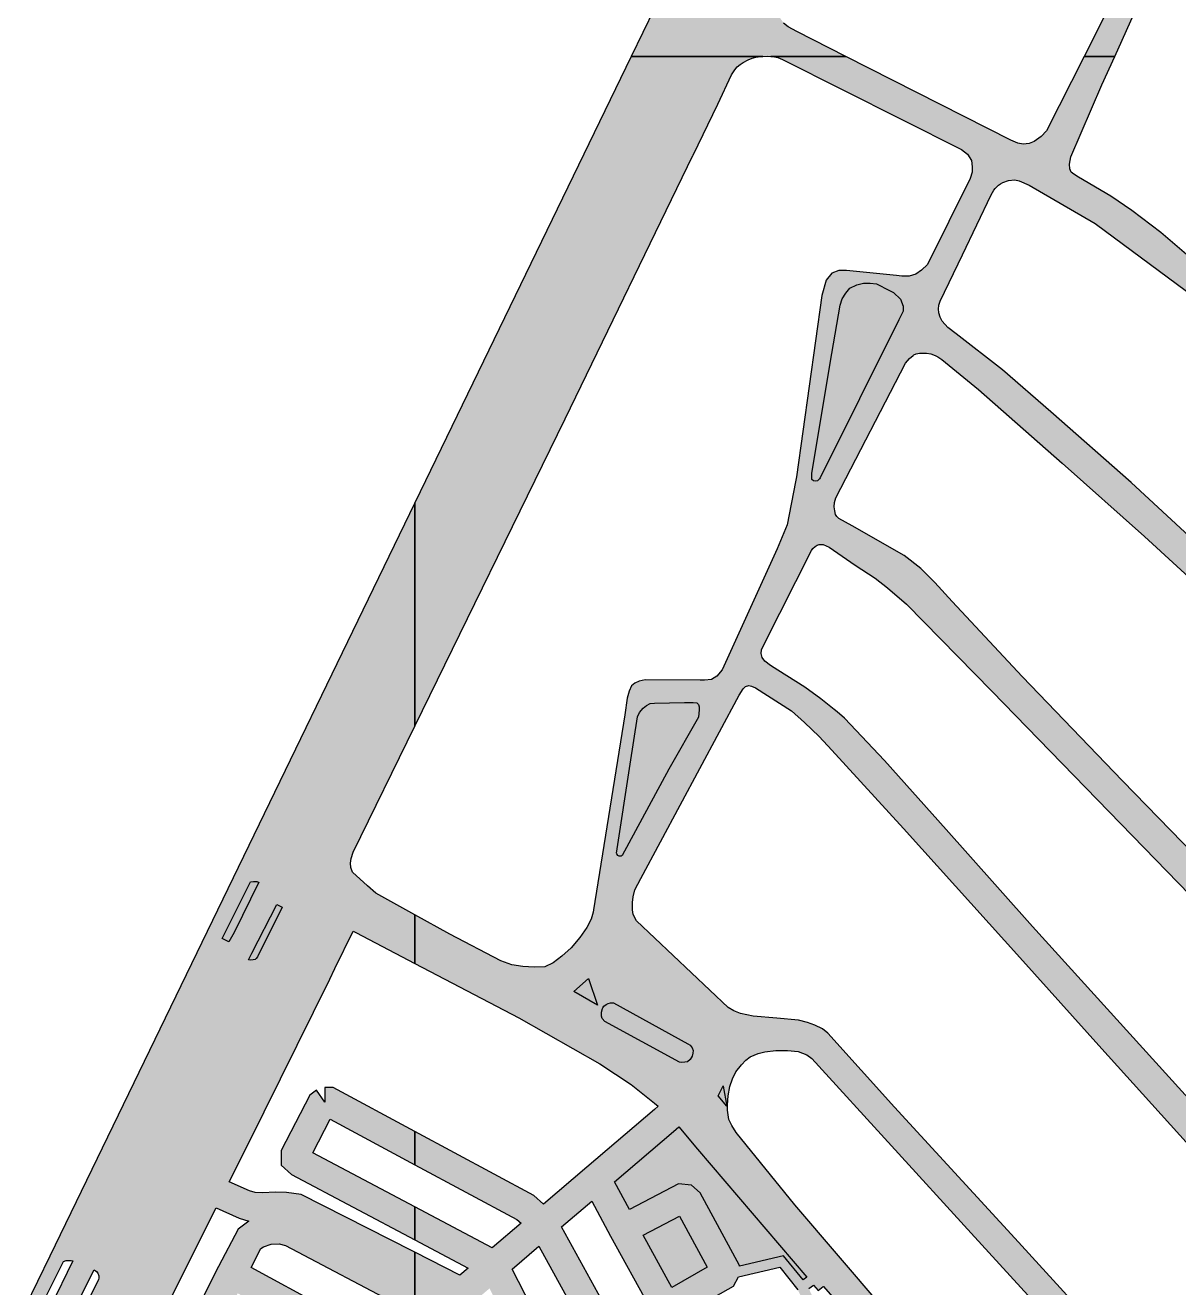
# Model space of a CAD drawing. Header units: metres. Extents: x -1260 to 1415, y -1141 to 1210.
# Drawn here: x -949.2 to -672.4, y 310.7 to 613.6 of the extents above; entities that cross this region are included whole.
import ezdxf

# ---------------------------------------------------------------- set-up
doc = ezdxf.new("R2010")
doc.units = ezdxf.units.M
doc.layers.add('URB_DRUMURI_STREET_LINE', color=7, linetype='Continuous', true_color=0xe1e4e2)

msp = doc.modelspace()

# ---------------------------------------------------------------- hatches: boundary and pattern name
at = {"layer": 'URB_DRUMURI_STREET_LINE'}
h = msp.add_hatch(color=256, dxfattribs=at)
h.dxf.hatch_style = 1
h.paths.add_polyline_path([(-691.06, 835.55), (-787.05, 640.73), (-803.81, 606.16), (-772.24, 606.16), (-771.22, 606.2), (-770.31, 606.16), (-752.28, 606.16), (-764.08, 612.16), (-766.14, 613.26), (-767.24, 614.14), (-768.08, 615.36), (-768.66, 616.42), (-769.8, 618.94), (-770.26, 620.94), (-770.18, 622.16), (-769.8, 623.98), (-767.44, 629.74), (-718.62, 734.14), (-717.96, 735.52), (-717.08, 736.74), (-715.72, 737.58), (-714.56, 737.92), (-713.42, 738.04), (-712.08, 738), (-710.86, 737.84), (-709.3, 737.08), (-691.06, 725.44), (-653.38, 701.24), (-652.16, 700.1), (-651.4, 698.8), (-651.16, 697.5), (-651.16, 696.28), (-651.52, 694.68), (-658.42, 680.94), (-687.54, 621.32), (-695.16, 606.16), (-687.78, 606.16), (-683.22, 616.28), (-678.22, 626.32), (-677.66, 626.78), (-676.76, 627.26), (-675.7, 627.62), (-675.1, 627.72), (-674.18, 627.76), (-673, 627.68), (-672.34, 627.52), (-671.44, 627.24), (-669.68, 626.06), (-638.77, 606.16), (-625.39, 606.16), (-667.48, 633.1), (-668.68, 634.02), (-669.62, 634.94), (-670.5, 635.9), (-671.18, 636.84), (-671.42, 637.4), (-671.52, 638.14), (-671.5, 638.62), (-648, 689.1), (-646.9, 691.44), (-646.38, 692.24), (-645.8, 692.82), (-645.16, 693.3), (-644.42, 693.68), (-643.56, 694), (-642.86, 694.1), (-642.08, 694.02), (-641, 693.4), (-601.8, 668.1), (-570.04, 647.76), (-555.74, 638.54), (-555.74, 647.73), (-556.56, 648.3), (-581, 663.38), (-623.56, 690.9), (-645.67, 705.07), (-645.67, 705.07), (-646.38, 705.52), (-697.46, 738.72), (-707.06, 744.54), (-708.6, 746.22), (-709.58, 747.68), (-709.96, 749.06), (-709.96, 750.7), (-709.48, 752.64), (-666.82, 846.52), (-659.54, 861.82), (-639.3, 906.16), (-660.93, 906.16), (-691.06, 835.55)])
h.paths.add_polyline_path([(-753.72, 696.94), (-764.3, 674.42), (-785.66, 629.72), (-786.06, 630.2), (-786.42, 630.78), (-786.56, 631.28), (-786.64, 631.58), (-755.57, 696.93), (-755.26, 697.6), (-754.92, 697.6), (-754.18, 697.46), (-753.86, 697.22), (-753.72, 696.94)], flags=0)
h.paths.add_polyline_path([(-755.73, 697.45), (-755.57, 696.93), (-756.32, 697.28), (-755.73, 697.45)], flags=0)
h = msp.add_hatch(color=256, dxfattribs=at)
h.dxf.hatch_style = 1
h.paths.add_polyline_path([(-768.19, 315.63), (-763.84, 310.25), (-761.91, 306.16), (-760.93, 306.16), (-761.88, 307.68), (-760.41, 308.84), (-761.21, 310.53), (-760.08, 311.37), (-758.93, 310.03), (-757.72, 311.04), (-757.69, 311.01), (-753.43, 306.16), (-743.58, 306.16), (-764.52, 330.64), (-764.52, 330.64), (-778.6, 347.96), (-779.68, 349.68), (-780.36, 351.1), (-780.74, 353.3), (-780.74, 354.06), (-780.74, 354.64), (-780.52, 356.74), (-780.14, 359), (-779.5, 360.84), (-778.68, 362.52), (-777.34, 364.22), (-776.3, 365.3), (-775.28, 366.12), (-773.32, 366.9), (-772.68, 367.06), (-771.76, 367.3), (-769.1, 367.62), (-766.34, 367.68), (-763.74, 367.38), (-761.68, 366.58), (-760.5, 365.74), (-722.24, 323.82), (-706.09, 306.16), (-696.73, 306.16), (-711.76, 322.66), (-740.62, 354.04), (-756.64, 371.8), (-757.9, 372.86), (-759.78, 373.74), (-761.5, 374.38), (-763.7, 374.96), (-768.9, 375.38), (-774.58, 375.88), (-777.56, 376.56), (-779.16, 377.18), (-780.58, 377.98), (-802.56, 398.78), (-803.32, 400.26), (-803.52, 401.42), (-803.54, 403.14), (-803.36, 404.48), (-802.92, 406.18), (-801.54, 408.88), (-777.9, 452.88), (-776.96, 454.44), (-776.38, 454.98), (-775.58, 455.18), (-774.92, 455.06), (-774, 454.62), (-765.32, 449.18), (-762.22, 446.36), (-758.74, 442.96), (-755.68, 439.72), (-738.5, 420.9), (-709.8, 389.14), (-691.58, 368.84), (-659.44, 333.26), (-634.92, 306.16), (-624.99, 306.16), (-635.52, 317.84), (-656.9, 341.58), (-681.02, 368.22), (-707.48, 397.38), (-723.04, 414.86), (-728.26, 420.7), (-743.02, 437.2), (-752.64, 447.4), (-754.43, 448.89), (-755.1, 449.44), (-758.32, 452.02), (-762.18, 454.8), (-768.62, 458.92), (-770.4, 460.04), (-771.78, 461.06), (-772.42, 461.96), (-772.66, 462.88), (-772.58, 463.74), (-771.94, 465.16), (-760.58, 487.58), (-760.2, 488.06), (-759.64, 488.56), (-759.16, 488.86), (-758.7, 489.08), (-757.74, 489.04), (-756.32, 488.38), (-750.04, 484.06), (-745.24, 480.96), (-742.28, 478.62), (-737.76, 474.76), (-717.28, 453.82), (-683.54, 419.12), (-628.58, 362.6), (-596.1, 327.74), (-580.02, 310.22), (-576.28, 306.16), (-565.72, 306.16), (-567.94, 308.54), (-610.59, 354.47), (-614.48, 358.66), (-615.19, 359.4), (-657.04, 402.64), (-685.92, 432.36), (-710.02, 457.36), (-726.76, 475.4), (-730.92, 479.9), (-734.34, 483.26), (-738.32, 486.38), (-750.78, 493.52), (-753.98, 495.3), (-754.48, 495.74), (-754.76, 496.24), (-754.98, 497.16), (-755.08, 498.12), (-755.06, 499.14), (-754.74, 500.22), (-737.96, 532.54), (-737.02, 533.66), (-736.16, 534.4), (-736.02, 534.52), (-735.42, 534.78), (-734.62, 534.92), (-734.55, 534.92), (-733.84, 534.98), (-732.94, 534.94), (-731.92, 534.76), (-730.9, 534.42), (-730.24, 534.1), (-729.24, 533.44), (-720.5, 526.22), (-700.42, 508.6), (-680.64, 491), (-657.4, 469.62), (-624.08, 437.26), (-598.8, 411.76), (-577.16, 389.32), (-558.8, 369.04), (-555.74, 365.44), (-555.74, 376.29), (-569.68, 391.84), (-593.92, 417.38), (-615.14, 438.98), (-638.88, 462), (-658.08, 480.12), (-683.84, 503.9), (-703.12, 520.9), (-714.68, 530.96), (-725.8, 539.6), (-727.86, 541.12), (-729.18, 542.66), (-729.68, 543.6), (-730.02, 544.6), (-730.06, 545.56), (-730, 546.4), (-729.96, 546.5), (-729.66, 547.44), (-724.33, 558.57), (-717.44, 572.98), (-716.76, 574.03), (-716.46, 574.5), (-715.68, 575.26), (-715.23, 575.55), (-714.64, 575.94), (-713.28, 576.42), (-711.74, 576.52), (-710.7, 576.3), (-708.28, 575.3), (-692.52, 566.1), (-670.58, 549.8), (-636.14, 519.8), (-596.98, 487.78), (-563.44, 459.04), (-555.74, 450.09), (-555.74, 463.2), (-557.42, 462.88), (-558.36, 463.04), (-559.16, 463.46), (-579.3, 480.66), (-638.48, 530.74), (-663.9, 552.82), (-669.98, 558.12), (-676.7, 563.92), (-683.68, 569.22), (-688.76, 572.62), (-696.46, 577.16), (-697.64, 577.88), (-698.22, 578.38), (-698.6, 579.14), (-698.64, 580.3), (-698.3, 582.04), (-690.86, 599.34), (-687.78, 606.16), (-695.16, 606.16), (-704.14, 588.3), (-705.44, 586.92), (-707.08, 585.7), (-708.3, 585.24), (-709.76, 585.12), (-711.06, 585.32), (-712.74, 586.04), (-752.28, 606.16), (-770.31, 606.16), (-769.86, 606.14), (-768.64, 605.86), (-767.54, 605.4), (-724.52, 583.84), (-723.14, 582.7), (-722.16, 581.16), (-721.96, 579.64), (-722, 578.34), (-722.46, 576.86), (-732.68, 556.2), (-734.14, 554.84), (-735.48, 553.88), (-737.12, 553.42), (-738.88, 553.42), (-740.14, 553.55), (-752.12, 554.8), (-753.98, 554.76), (-755.7, 554.14), (-757.04, 552.46), (-758.04, 548.76), (-764.18, 505.32), (-764.4, 504.11), (-766.36, 493.8), (-768.8, 488), (-781.96, 458.98), (-783.3, 457.42), (-784.52, 456.66), (-786.24, 456.46), (-787.27, 456.46), (-800.44, 456.54), (-801.92, 456.28), (-802.96, 455.78), (-803.72, 455.1), (-804.3, 453.84), (-804.76, 452.2), (-805.32, 448.22), (-812.87, 401.39), (-812.96, 400.86), (-813.46, 399.18), (-814.48, 397.12), (-816.16, 394.74), (-818.26, 392.26), (-820.44, 390.28), (-822.58, 388.64), (-824.56, 387.72), (-827.12, 387.62), (-827.12, 387.62), (-829.8, 387.8), (-832.46, 388.22), (-835.14, 389.14), (-847.38, 395.52), (-855.74, 400.18), (-855.74, 388.55), (-830.76, 375.52), (-811.37, 364.43), (-803.84, 359.45), (-798.25, 355), (-797.38, 354.26), (-798.26, 353.52), (-814.5, 339.65), (-824.89, 330.79), (-827.19, 332.85), (-855.74, 348.2), (-855.74, 340.25), (-831.24, 327.08), (-830.26, 326.21), (-837.19, 320.3), (-855.74, 330.14), (-855.74, 322.21), (-842.93, 315.42), (-844.91, 313.74), (-855.74, 319.23), (-855.74, 306.16), (-843.01, 306.16), (-842.14, 306.91), (-837.83, 310.56), (-835.58, 306.16), (-827.72, 306.16), (-832.35, 315.22), (-825.95, 320.69), (-817.97, 306.16), (-809.99, 306.16), (-820.51, 325.33), (-813.27, 331.5), (-808.81, 323.14), (-799.47, 306.16), (-788.07, 306.16), (-779.29, 311.14), (-778.08, 313.31), (-768.19, 315.63)])
h.paths.add_polyline_path([(-780.9, 354.26), (-782.96, 356.76), (-781.79, 359.14), (-781.74, 359.11), (-780.9, 354.26)], flags=0)
h.paths.add_polyline_path([(-810.96, 375.9), (-810.98, 376.84), (-810.74, 377.74), (-810.66, 377.85), (-810.38, 378.32), (-809.86, 378.7), (-809.36, 378.96), (-808.78, 379.12), (-808.06, 379.1), (-790.21, 369.24), (-789.7, 368.96), (-789.16, 368.26), (-788.98, 367.62), (-789, 367), (-789.22, 366.28), (-789.66, 365.48), (-790.3, 364.96), (-790.96, 364.82), (-791.64, 364.8), (-792.26, 364.86), (-792.26, 364.86), (-810.16, 374.64), (-810.76, 375.32), (-810.96, 375.9)], flags=0)
h.paths.add_polyline_path([(-817.61, 381.83), (-814.07, 384.93), (-811.87, 378.54), (-817.61, 381.83)], flags=0)
h.paths.add_polyline_path([(-807.28, 414.83), (-807.38, 414.98), (-804.06, 436.38), (-802.3, 447.72), (-801.8, 448.74), (-800.92, 449.78), (-800.12, 450.42), (-799.24, 450.92), (-798.26, 451), (-791, 451.1), (-789.84, 451.12), (-788.92, 451.14), (-788.08, 451.04), (-787.66, 450.62), (-787.54, 450.1), (-787.52, 449.42), (-787.7, 447.62), (-794.76, 435.18), (-805.98, 414.46), (-806.2, 414.28), (-806.7, 414.26), (-807.02, 414.44), (-807.28, 414.83)], flags=0)
h.paths.add_polyline_path([(-738.56, 545.02), (-739.58, 542.96), (-758.48, 505.08), (-758.6, 504.8), (-759.08, 504.36), (-759.58, 504.26), (-760.04, 504.34), (-760.44, 504.68), (-760.5, 505.16), (-760.46, 506.2), (-758.94, 515.23), (-756.04, 532.54), (-753.68, 546.5), (-753.18, 547.96), (-752.34, 549.36), (-751.34, 550.58), (-749.7, 551.38), (-748.1, 551.76), (-746.5, 551.76), (-744.94, 551.58), (-741.87, 550.01), (-740.84, 549.48), (-739.2, 547.92), (-738.52, 546.2), (-738.56, 545.02)], flags=0)
h.paths.add_polyline_path([(-792.44, 335.69), (-804.27, 329.51), (-807.82, 336.16), (-793.71, 348.19), (-792.39, 349.32), (-787.94, 343.95), (-761.71, 313.27), (-762.56, 312.64), (-767.24, 318.42), (-777.86, 315.93), (-777.85, 316.09), (-787.31, 333.52), (-789.33, 335.36), (-792.44, 335.69)], flags=0)
h.paths.add_polyline_path([(-794.05, 310.82), (-800.94, 323.36), (-792.23, 327.9), (-785.57, 315.63), (-794.05, 310.82)], flags=0)
h = msp.add_hatch(color=256, dxfattribs=at)
h.dxf.hatch_style = 1
h.paths.add_polyline_path([(-772.76, 606.14), (-772.24, 606.16), (-803.81, 606.16), (-855.74, 499.04), (-855.74, 445.48), (-819.7, 519.22), (-789.03, 582.35), (-788.98, 582.44), (-783.02, 594.72), (-779.72, 601.72), (-778.98, 602.96), (-778.36, 603.62), (-777.66, 604.24), (-776.96, 604.72), (-775.74, 605.36), (-774.82, 605.7), (-773.88, 605.98), (-772.76, 606.14)])
h = msp.add_hatch(color=256, dxfattribs=at)
h.dxf.hatch_style = 1
h.paths.add_polyline_path([(-905.58, 396.22), (-943.34, 318.33), (-949.24, 306.16), (-945.5, 306.16), (-940.08, 317.04), (-939.4, 317.26), (-938.8, 317.3), (-938.2, 317.3), (-938.2, 317.3), (-937.8, 317.22), (-937.8, 317.22), (-943.21, 306.16), (-937.16, 306.16), (-932.68, 315.04), (-932.12, 314.64), (-931.84, 314.26), (-931.6, 313.6), (-931.6, 313.12), (-931.68, 312.66), (-934.95, 306.16), (-915.33, 306.16), (-903.42, 329.88), (-897.92, 327.4), (-895.6, 326.69), (-898.17, 324.79), (-902.86, 315.79), (-907.75, 306.16), (-899.9, 306.16), (-898.26, 309.39), (-892.31, 306.16), (-877.66, 306.16), (-895.05, 315.62), (-892.71, 320.12), (-892.09, 320.58), (-890.24, 321.16), (-888.27, 321.3), (-886.79, 320.89), (-858.88, 306.16), (-855.74, 306.16), (-855.74, 319.23), (-856.37, 319.56), (-883.06, 333.08), (-886.57, 333.56), (-889.07, 333.65), (-892.35, 333.48), (-894.05, 333.54), (-895.45, 333.97), (-900.28, 336.14), (-895.82, 345.02), (-876.12, 384.77), (-874.91, 387.31), (-870.57, 396.29), (-869.89, 395.94), (-855.74, 388.55), (-855.74, 400.18), (-865.1, 405.4), (-867.12, 407.12), (-870.68, 410.4), (-871.14, 411.58), (-871.18, 412.62), (-871.04, 413.72), (-870.54, 415.2), (-855.74, 445.48), (-855.74, 499.04), (-905.58, 396.23), (-905.58, 396.22)])
h.paths.add_polyline_path([(-894.1, 389.46), (-894.54, 389.36), (-895.12, 389.32), (-895.7, 389.38), (-894.86, 391), (-888.84, 402.68), (-887.58, 402), (-893.48, 390.12), (-893.8, 389.7), (-894.1, 389.46)], flags=0)
h.paths.add_polyline_path([(-895.2, 408.08), (-894.5, 408.18), (-894.02, 408.2), (-893.7, 408.16), (-893.34, 408.04), (-893.22, 408), (-899.08, 395.98), (-900.36, 393.68), (-900.36, 393.68), (-902, 394.48), (-902, 394.48), (-895.2, 408.08)], flags=0)
h = msp.add_hatch(color=256, dxfattribs=at)
h.dxf.hatch_style = 1
h.paths.add_polyline_path([(-887.79, 340.12), (-885.34, 337.93), (-855.74, 322.21), (-855.74, 330.14), (-880.2, 343.13), (-876.06, 351.18), (-855.74, 340.25), (-855.74, 348.2), (-875.33, 358.74), (-877.34, 358.73), (-877.32, 355.23), (-879.34, 358.09), (-880.96, 356.95), (-887.79, 343.69), (-887.79, 340.12)])

# ---------------------------------------------------------------- linework, layer by layer
at = {"layer": 'URB_DRUMURI_STREET_LINE', "elevation": 0.01}
for points in [[(-658.42, 680.94), (-687.54, 621.32), (-695.16, 606.16), (-687.78, 606.16), (-683.22, 616.28), (-678.22, 626.32), (-677.66, 626.78), (-676.76, 627.26), (-675.7, 627.62), (-675.1, 627.72), (-674.18, 627.76), (-673, 627.68), (-672.34, 627.52)], [(-787.05, 640.73), (-803.81, 606.16), (-772.24, 606.16), (-771.22, 606.2), (-770.31, 606.16), (-752.28, 606.16), (-764.08, 612.16), (-766.14, 613.26), (-767.24, 614.14)], [(-669.98, 558.12), (-676.7, 563.92), (-683.68, 569.22), (-688.76, 572.62), (-696.46, 577.16), (-697.64, 577.88), (-698.22, 578.38), (-698.6, 579.14), (-698.64, 580.3), (-698.3, 582.04), (-690.86, 599.34), (-687.78, 606.16), (-695.16, 606.16), (-704.14, 588.3), (-705.44, 586.92), (-707.08, 585.7), (-708.3, 585.24), (-709.76, 585.12), (-711.06, 585.32), (-712.74, 586.04), (-752.28, 606.16), (-770.31, 606.16), (-769.86, 606.14), (-768.64, 605.86), (-767.54, 605.4), (-724.52, 583.84), (-723.14, 582.7), (-722.16, 581.16), (-721.96, 579.64), (-722, 578.34), (-722.46, 576.86), (-732.68, 556.2), (-734.14, 554.84), (-735.48, 553.88), (-737.12, 553.42), (-738.88, 553.42), (-740.14, 553.55), (-752.12, 554.8), (-753.98, 554.76), (-755.7, 554.14), (-757.04, 552.46), (-758.04, 548.76), (-764.18, 505.32), (-764.4, 504.11), (-766.36, 493.8), (-768.8, 488), (-781.96, 458.98), (-783.3, 457.42), (-784.52, 456.66), (-786.24, 456.46), (-787.27, 456.46), (-800.44, 456.54), (-801.92, 456.28), (-802.96, 455.78), (-803.72, 455.1), (-804.3, 453.84), (-804.76, 452.2), (-805.32, 448.22), (-812.87, 401.39), (-812.96, 400.86), (-813.46, 399.18), (-814.48, 397.12), (-816.16, 394.74), (-818.26, 392.26), (-820.44, 390.28), (-822.58, 388.64), (-824.56, 387.72), (-827.12, 387.62), (-827.12, 387.62), (-829.8, 387.8), (-832.46, 388.22), (-835.14, 389.14), (-847.38, 395.52), (-855.74, 400.18), (-855.74, 388.55), (-830.76, 375.52), (-811.37, 364.43), (-803.84, 359.45), (-798.25, 355), (-797.38, 354.26), (-798.26, 353.52), (-814.5, 339.65), (-824.89, 330.79), (-827.19, 332.85), (-855.74, 348.2), (-855.74, 340.25), (-831.24, 327.08), (-830.26, 326.21), (-837.19, 320.3), (-855.74, 330.14), (-855.74, 322.21), (-842.93, 315.42), (-844.91, 313.74), (-855.74, 319.23), (-855.74, 306.16)], [(-658.08, 480.12), (-683.84, 503.9), (-703.12, 520.9), (-714.68, 530.96), (-725.8, 539.6), (-727.86, 541.12), (-729.18, 542.66), (-729.68, 543.6), (-730.02, 544.6), (-730.06, 545.56), (-730, 546.4), (-729.96, 546.5), (-729.66, 547.44), (-724.33, 558.57), (-717.44, 572.98), (-716.76, 574.03), (-716.46, 574.5), (-715.68, 575.26), (-715.23, 575.55), (-714.64, 575.94), (-713.28, 576.42), (-711.74, 576.52), (-710.7, 576.3), (-708.28, 575.3), (-692.52, 566.1), (-670.58, 549.8)], [(-657.04, 402.64), (-685.92, 432.36), (-710.02, 457.36), (-726.76, 475.4), (-730.92, 479.9), (-734.34, 483.26), (-738.32, 486.38), (-750.78, 493.52), (-753.98, 495.3), (-754.48, 495.74), (-754.76, 496.24), (-754.98, 497.16), (-755.08, 498.12), (-755.06, 499.14), (-754.74, 500.22), (-737.96, 532.54), (-737.02, 533.66), (-736.16, 534.4), (-736.02, 534.52), (-735.42, 534.78), (-734.62, 534.92), (-734.55, 534.92), (-733.84, 534.98), (-732.94, 534.94), (-731.92, 534.76), (-730.9, 534.42), (-730.24, 534.1), (-729.24, 533.44), (-720.5, 526.22), (-700.42, 508.6), (-680.64, 491), (-657.4, 469.62)], [(-855.74, 306.16), (-855.74, 319.23), (-856.37, 319.56), (-883.06, 333.08), (-886.57, 333.56), (-889.07, 333.65), (-892.35, 333.48), (-894.05, 333.54), (-895.45, 333.97), (-900.28, 336.14), (-895.82, 345.02), (-876.12, 384.77), (-874.91, 387.31), (-870.57, 396.29), (-869.89, 395.94), (-855.74, 388.55), (-855.74, 400.18), (-865.1, 405.4), (-867.12, 407.12), (-870.68, 410.4), (-871.14, 411.58), (-871.18, 412.62), (-871.04, 413.72), (-870.54, 415.2), (-855.74, 445.48), (-855.74, 499.04), (-905.58, 396.23), (-905.58, 396.22), (-905.58, 396.22), (-943.34, 318.33), (-949.24, 306.16)], [(-656.9, 341.58), (-681.02, 368.22), (-707.48, 397.38), (-723.04, 414.86), (-728.26, 420.7), (-743.02, 437.2), (-752.64, 447.4), (-754.43, 448.89), (-755.1, 449.44), (-758.32, 452.02), (-762.18, 454.8), (-768.62, 458.92), (-770.4, 460.04), (-771.78, 461.06), (-772.42, 461.96), (-772.66, 462.88), (-772.58, 463.74), (-771.94, 465.16), (-760.58, 487.58), (-760.2, 488.06), (-759.64, 488.56), (-759.16, 488.86), (-758.7, 489.08), (-757.74, 489.04), (-756.32, 488.38), (-750.04, 484.06), (-745.24, 480.96), (-742.28, 478.62), (-737.76, 474.76), (-717.28, 453.82), (-683.54, 419.12), (-628.58, 362.6)], [(-696.73, 306.16), (-711.76, 322.66), (-740.62, 354.04), (-756.64, 371.8), (-757.9, 372.86), (-759.78, 373.74), (-761.5, 374.38), (-763.7, 374.96), (-768.9, 375.38), (-774.58, 375.88), (-777.56, 376.56), (-779.16, 377.18), (-780.58, 377.98), (-802.56, 398.78), (-803.32, 400.26), (-803.52, 401.42), (-803.54, 403.14), (-803.36, 404.48), (-802.92, 406.18), (-801.54, 408.88), (-777.9, 452.88), (-776.96, 454.44), (-776.38, 454.98), (-775.58, 455.18), (-774.92, 455.06), (-774, 454.62), (-765.32, 449.18), (-762.22, 446.36), (-758.74, 442.96), (-755.68, 439.72), (-738.5, 420.9), (-709.8, 389.14), (-691.58, 368.84), (-659.44, 333.26)], [(-743.58, 306.16), (-764.52, 330.64), (-764.52, 330.64), (-778.6, 347.96), (-779.68, 349.68), (-780.36, 351.1), (-780.74, 353.3), (-780.74, 354.06), (-780.74, 354.64), (-780.52, 356.74), (-780.14, 359), (-779.5, 360.84), (-778.68, 362.52), (-777.34, 364.22), (-776.3, 365.3), (-775.28, 366.12), (-773.32, 366.9), (-772.68, 367.06), (-771.76, 367.3), (-769.1, 367.62), (-766.34, 367.68), (-763.74, 367.38), (-761.68, 366.58), (-760.5, 365.74), (-722.24, 323.82), (-706.09, 306.16)], [(-809.99, 306.16), (-820.51, 325.33), (-813.27, 331.5), (-808.81, 323.14), (-799.47, 306.16)], [(-915.33, 306.16), (-903.42, 329.88), (-897.92, 327.4), (-895.6, 326.69), (-898.17, 324.79), (-902.86, 315.79), (-907.75, 306.16)], [(-877.66, 306.16), (-895.05, 315.62), (-892.71, 320.12), (-892.09, 320.58), (-890.24, 321.16), (-888.27, 321.3), (-886.79, 320.89), (-858.88, 306.16)], [(-827.72, 306.16), (-832.35, 315.22), (-825.95, 320.69), (-817.97, 306.16)], [(-945.5, 306.16), (-940.08, 317.04), (-939.4, 317.26), (-938.8, 317.3), (-938.2, 317.3), (-938.2, 317.3), (-937.8, 317.22), (-937.8, 317.22), (-943.21, 306.16)], [(-937.16, 306.16), (-932.68, 315.04), (-932.12, 314.64), (-931.84, 314.26), (-931.6, 313.6), (-931.6, 313.12), (-931.68, 312.66), (-934.95, 306.16)], [(-788.07, 306.16), (-779.29, 311.14), (-778.08, 313.31), (-768.19, 315.63), (-768.19, 315.63), (-763.84, 310.25)], [(-761.21, 310.53), (-760.08, 311.37), (-758.93, 310.03), (-757.72, 311.04), (-757.69, 311.01), (-753.43, 306.16)]]:
    msp.add_lwpolyline(points, dxfattribs=at)
for points in [[(-772.76, 606.14), (-772.24, 606.16), (-803.81, 606.16), (-855.74, 499.04), (-855.74, 445.48), (-819.7, 519.22), (-789.03, 582.35), (-788.98, 582.44), (-783.02, 594.72), (-779.72, 601.72), (-778.98, 602.96), (-778.36, 603.62), (-777.66, 604.24), (-776.96, 604.72), (-775.74, 605.36), (-774.82, 605.7), (-773.88, 605.98), (-772.76, 606.14)], [(-738.56, 545.02), (-739.58, 542.96), (-758.48, 505.08), (-758.6, 504.8), (-759.08, 504.36), (-759.58, 504.26), (-760.04, 504.34), (-760.44, 504.68), (-760.5, 505.16), (-760.46, 506.2), (-758.94, 515.23), (-756.04, 532.54), (-753.68, 546.5), (-753.18, 547.96), (-752.34, 549.36), (-751.34, 550.58), (-749.7, 551.38), (-748.1, 551.76), (-746.5, 551.76), (-744.94, 551.58), (-741.87, 550.01), (-740.84, 549.48), (-739.2, 547.92), (-738.52, 546.2), (-738.56, 545.02)], [(-807.28, 414.83), (-807.38, 414.98), (-804.06, 436.38), (-802.3, 447.72), (-801.8, 448.74), (-800.92, 449.78), (-800.12, 450.42), (-799.24, 450.92), (-798.26, 451), (-791, 451.1), (-789.84, 451.12), (-788.92, 451.14), (-788.08, 451.04), (-787.66, 450.62), (-787.54, 450.1), (-787.52, 449.42), (-787.7, 447.62), (-794.76, 435.18), (-805.98, 414.46), (-806.2, 414.28), (-806.7, 414.26), (-807.02, 414.44), (-807.28, 414.83)], [(-895.2, 408.08), (-894.5, 408.18), (-894.02, 408.2), (-893.7, 408.16), (-893.34, 408.04), (-893.22, 408), (-899.08, 395.98), (-900.36, 393.68), (-900.36, 393.68), (-902, 394.48), (-902, 394.48), (-895.2, 408.08)], [(-894.1, 389.46), (-894.54, 389.36), (-895.12, 389.32), (-895.7, 389.38), (-894.86, 391), (-888.84, 402.68), (-887.58, 402), (-893.48, 390.12), (-893.8, 389.7), (-894.1, 389.46)], [(-817.61, 381.83), (-814.07, 384.93), (-811.87, 378.54), (-817.61, 381.83)], [(-810.96, 375.9), (-810.98, 376.84), (-810.74, 377.74), (-810.66, 377.85), (-810.38, 378.32), (-809.86, 378.7), (-809.36, 378.96), (-808.78, 379.12), (-808.06, 379.1), (-790.21, 369.24), (-789.7, 368.96), (-789.16, 368.26), (-788.98, 367.62), (-789, 367), (-789.22, 366.28), (-789.66, 365.48), (-790.3, 364.96), (-790.96, 364.82), (-791.64, 364.8), (-792.26, 364.86), (-792.26, 364.86), (-810.16, 374.64), (-810.76, 375.32), (-810.96, 375.9)], [(-887.79, 340.12), (-885.34, 337.93), (-855.74, 322.21), (-855.74, 330.14), (-880.2, 343.13), (-876.06, 351.18), (-855.74, 340.25), (-855.74, 348.2), (-875.33, 358.74), (-877.34, 358.73), (-877.32, 355.23), (-879.34, 358.09), (-880.96, 356.95), (-887.79, 343.69), (-887.79, 340.12)], [(-780.9, 354.26), (-782.96, 356.76), (-781.79, 359.14), (-781.74, 359.11), (-780.9, 354.26)], [(-792.44, 335.69), (-804.27, 329.51), (-807.82, 336.16), (-793.71, 348.19), (-792.39, 349.32), (-787.94, 343.95), (-761.71, 313.27), (-762.56, 312.64), (-767.24, 318.42), (-777.86, 315.93), (-777.85, 316.09), (-787.31, 333.52), (-789.33, 335.36), (-792.44, 335.69)], [(-794.05, 310.82), (-800.94, 323.36), (-792.23, 327.9), (-785.57, 315.63), (-794.05, 310.82)]]:
    msp.add_lwpolyline(points, close=True, dxfattribs=at)

doc.saveas('drawing.dxf')
